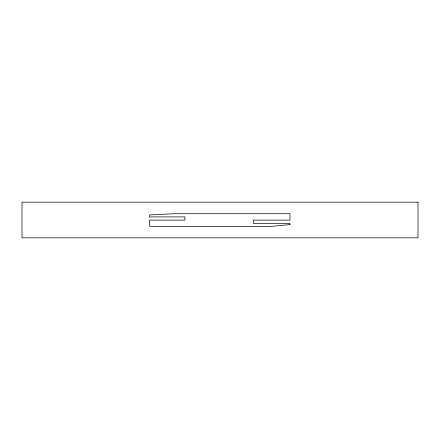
<?xml version="1.0" encoding="UTF-8"?>
<svg xmlns="http://www.w3.org/2000/svg" width="440" height="440" viewBox="0 0 440 440"><rect width="100%" height="100%" fill="white"/><g stroke="black" fill="none" stroke-linecap="round" stroke-linejoin="round"><path stroke-width="0.66" d="M289.955 224.598L271.975 226.341L149.617 226.341L149.617 220.121L184.877 220.121L184.877 216.92L149.617 216.92L149.617 214.951L173.948 213.714L289.955 213.714L289.955 220.121L253.286 220.121L253.286 223.328L289.955 223.328L289.955 224.598M418 202.18L22 202.18L22 237.82L418 237.82L418 202.18"/></g></svg>
